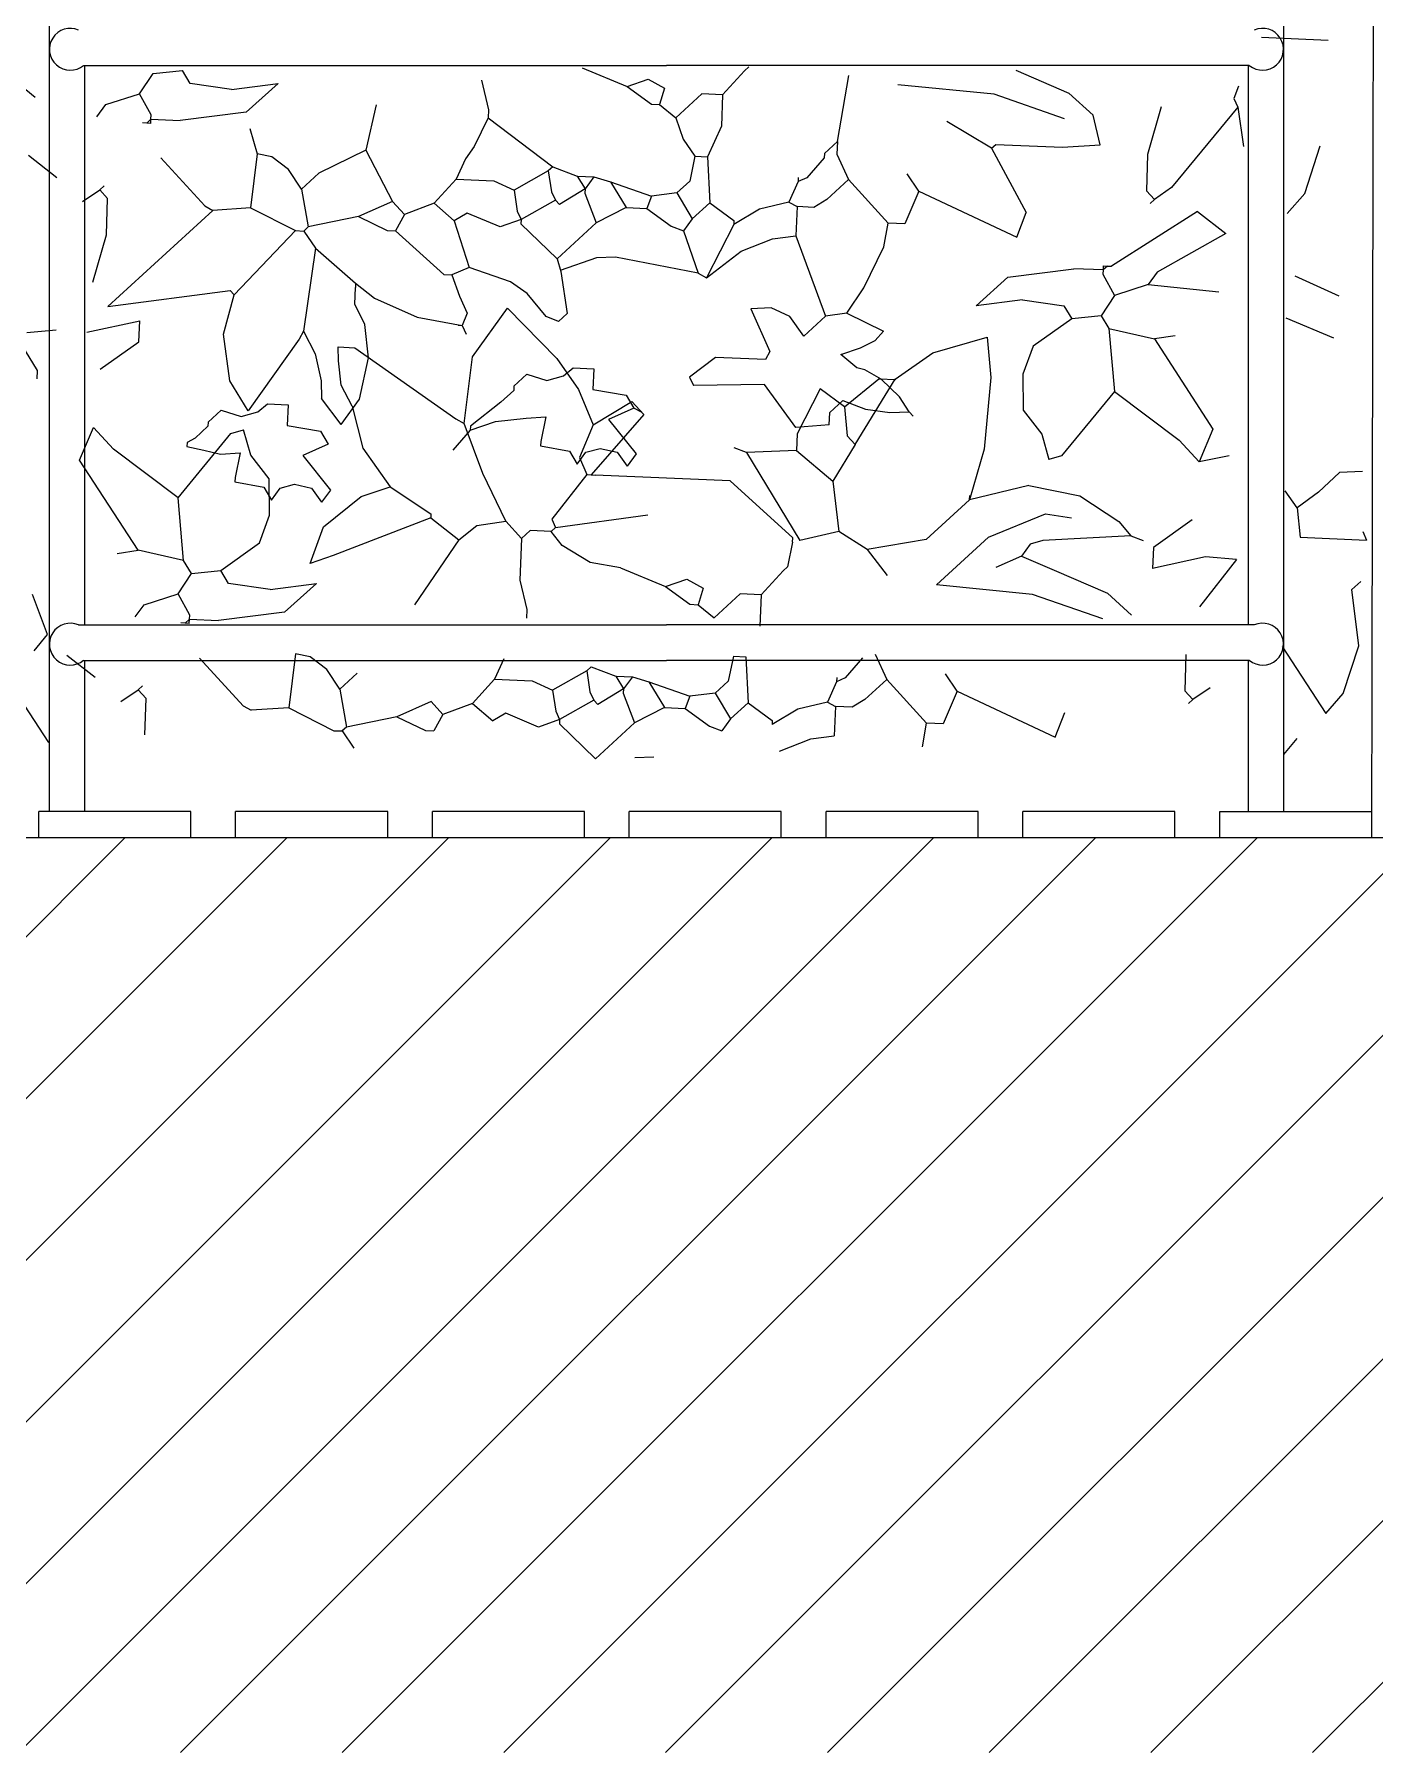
# Model space of a CAD drawing. Header units: centimetres. Extents: x 5667 to 17750, y 274 to 6203.
# Drawn here: x 10869.4 to 10971.9, y 5570 to 5701.5 of the extents above; entities that cross this region are included whole.
import ezdxf

# ---------------------------------------------------------------- set-up
doc = ezdxf.new("R2010")
doc.units = ezdxf.units.CM
doc.header["$MEASUREMENT"] = 0
for name, color, linetype, lineweight in [('A-FURN', 8, 'Continuous', 9), ('A-WALL-FULL', 7, 'Continuous', 20), ('G-HEDGE', 104, 'Continuous', 9)]:
    doc.layers.add(name, color=color, linetype=linetype, lineweight=lineweight)

msp = doc.modelspace()

# ---------------------------------------------------------------- linework, layer by layer
at = {"layer": 'A-FURN'}
for p, q in [((10870.51, 5792.31), (10870.51, 5641.99)), ((10964.95, 5792.31), (10964.95, 5641.99)), ((10873.14, 5699.08), (10917.73, 5699.08)), ((10873.21, 5699.08), (10873.21, 5656.27)), ((10962.32, 5699.08), (10917.73, 5699.08)), ((10962.25, 5699.08), (10962.25, 5656.27)), ((10872.75, 5656.27), (10917.73, 5656.27)), ((10962.71, 5656.27), (10917.73, 5656.27)), ((10873.14, 5653.56), (10917.73, 5653.56)), ((10873.21, 5653.56), (10873.21, 5641.99)), ((10962.32, 5653.56), (10917.73, 5653.56)), ((10962.25, 5653.56), (10962.25, 5641.99)), ((10881.34, 5641.99), (10869.71, 5641.99)), ((10869.71, 5639.99), (10869.71, 5641.99)), ((10873.21, 5641.99), (10870.51, 5641.99)), ((10881.34, 5639.99), (10881.34, 5641.99)), ((10896.4, 5641.99), (10884.76, 5641.99)), ((10884.76, 5639.99), (10884.76, 5641.99)), ((10896.4, 5639.99), (10896.4, 5641.99)), ((10911.46, 5641.99), (10899.82, 5641.99)), ((10899.82, 5639.99), (10899.82, 5641.99)), ((10911.46, 5639.99), (10911.46, 5641.99)), ((10926.52, 5641.99), (10914.88, 5641.99)), ((10914.88, 5639.99), (10914.88, 5641.99)), ((10926.52, 5639.99), (10926.52, 5641.99)), ((10941.58, 5641.99), (10929.94, 5641.99)), ((10929.94, 5639.99), (10929.94, 5641.99)), ((10941.58, 5639.99), (10941.58, 5641.99)), ((10956.63, 5641.99), (10945, 5641.99)), ((10945, 5639.99), (10945, 5641.99)), ((10956.63, 5639.99), (10956.63, 5641.99)), ((10960.06, 5639.99), (10960.06, 5641.99)), ((10960.06, 5641.99), (10971.7, 5641.99)), ((10962.25, 5641.99), (10964.95, 5641.99)), ((10881.34, 5639.99), (10869.71, 5639.99)), ((10896.4, 5639.99), (10884.76, 5639.99)), ((10911.46, 5639.99), (10899.82, 5639.99)), ((10926.52, 5639.99), (10914.88, 5639.99)), ((10941.58, 5639.99), (10929.94, 5639.99)), ((10956.63, 5639.99), (10945, 5639.99)), ((10971.69, 5639.99), (10960.06, 5639.99))]:
    msp.add_line(p, q, dxfattribs=at)
for centre, start, end in [((10872.12, 5700.32), 66.7709, 309.3571), ((10963.34, 5700.32), 230.6429, 113.2291), ((10872.12, 5654.8), 66.7709, 309.3571), ((10963.34, 5654.8), 230.6429, 113.2291)]:
    msp.add_arc(centre, 1.6, start, end, dxfattribs=at)
at = {"layer": 'A-WALL-FULL'}
for p, q in [((10971.69, 5639.99), (10972.18, 5864.99)), ((10985.69, 5639.99), (10676.69, 5639.99)), ((10971.69, 5639.99), (10971.69, 5639.99))]:
    msp.add_line(p, q, dxfattribs=at)
at = {"layer": 'A-WALL-FULL', "color": 0, "linetype": 'Continuous'}
for p, q in [((10806.3, 5569.99), (10876.3, 5639.99)), ((10818.68, 5569.99), (10888.68, 5639.99)), ((10831.05, 5569.99), (10901.05, 5639.99)), ((10843.42, 5569.99), (10913.42, 5639.99)), ((10855.8, 5569.99), (10925.8, 5639.99)), ((10868.17, 5569.99), (10938.17, 5639.99)), ((10880.55, 5569.99), (10950.55, 5639.99)), ((10892.92, 5569.99), (10962.92, 5639.99)), ((10905.3, 5569.99), (10975.3, 5639.99)), ((10917.67, 5569.99), (10987.67, 5639.99)), ((10930.05, 5569.99), (11000.05, 5639.99)), ((10942.42, 5569.99), (11012.42, 5639.99)), ((10954.79, 5569.99), (11024.79, 5639.99)), ((10967.17, 5569.99), (11037.17, 5639.99))]:
    msp.add_line(p, q, dxfattribs=at)
at = {"layer": 'G-HEDGE'}
for p, q in [((10963.27, 5701.24), (10968.37, 5701.02)), ((10869.43, 5696.63), (10865.73, 5699.66)), ((10877.42, 5696.92), (10878.45, 5698.47)), ((10878.45, 5698.47), (10880.69, 5698.69)), ((10881.29, 5697.71), (10880.69, 5698.69)), ((10911.27, 5698.89), (10914.72, 5697.47)), ((10914.72, 5697.47), (10916.34, 5698.03)), ((10916.34, 5698.03), (10917.59, 5697.34)), ((10923.71, 5698.67), (10922.03, 5696.83)), ((10924.04, 5698.97), (10923.71, 5698.67)), ((10930.82, 5693.25), (10931.68, 5698.32)), ((10944.46, 5698.72), (10948.53, 5696.95)), ((10874.83, 5696.08), (10877.42, 5696.92)), ((10878.31, 5695.29), (10877.42, 5696.92)), ((10884.46, 5697.25), (10881.29, 5697.71)), ((10884.46, 5697.25), (10888.01, 5697.71)), ((10888.01, 5697.71), (10885.57, 5695.51)), ((10903.57, 5697.95), (10904.11, 5695.69)), ((10914.72, 5697.47), (10916.58, 5696.11)), ((10917.59, 5697.34), (10917.21, 5696.08)), ((10920.44, 5696.9), (10918.45, 5695.07)), ((10922.03, 5696.83), (10920.44, 5696.9)), ((10922.03, 5696.83), (10921.94, 5694.43)), ((10942.81, 5696.87), (10935.44, 5697.6)), ((10948.18, 5695), (10942.81, 5696.87)), ((10948.53, 5696.95), (10950.38, 5695.27)), ((10961.51, 5697.49), (10961.15, 5696.54)), ((10874.15, 5695.15), (10874.83, 5696.08)), ((10885.57, 5695.51), (10880.52, 5694.87)), ((10895.51, 5696.07), (10894.72, 5692.59)), ((10904.11, 5695.69), (10904.08, 5695.06)), ((10916.58, 5696.11), (10917.21, 5696.08)), ((10917.21, 5696.08), (10918.45, 5695.07)), ((10955.58, 5695.91), (10954.54, 5692.27)), ((10961.44, 5695.89), (10956.38, 5689.73)), ((10961.15, 5696.54), (10961.44, 5695.89)), ((10961.44, 5695.89), (10961.89, 5692.87)), ((10877.96, 5694.66), (10877.64, 5694.68)), ((10877.96, 5694.66), (10878.29, 5694.97)), ((10878.28, 5694.65), (10877.96, 5694.66)), ((10878.28, 5694.65), (10878.29, 5694.97)), ((10878.29, 5694.97), (10878.31, 5695.29)), ((10878.29, 5694.97), (10880.52, 5694.87)), ((10885.85, 5694.26), (10886.41, 5692.32)), ((10904.08, 5695.06), (10903.03, 5692.87)), ((10904.08, 5695.06), (10909.03, 5691.33)), ((10918.45, 5695.07), (10919.01, 5693.45)), ((10921.94, 5694.43), (10920.87, 5692.09)), ((10942.61, 5692.74), (10939.18, 5694.8)), ((10950.92, 5693.01), (10950.38, 5695.27)), ((10903.03, 5692.87), (10902.35, 5691.94)), ((10919.01, 5693.45), (10919.91, 5692.13)), ((10930.82, 5693.25), (10929.82, 5692.34)), ((10930.82, 5693.25), (10930.77, 5692.3)), ((10942.61, 5692.74), (10942.94, 5693.04)), ((10942.61, 5692.74), (10945.26, 5687.83)), ((10942.94, 5693.04), (10948.03, 5692.82)), ((10948.03, 5692.82), (10950.92, 5693.01)), ((10966.58, 5689.28), (10967.76, 5692.92)), ((10871.08, 5690.49), (10868.91, 5692.18)), ((10879.05, 5692), (10882.4, 5688.34)), ((10886.41, 5692.32), (10885.91, 5688.19)), ((10887.53, 5692.09), (10886.41, 5692.32)), ((10888.81, 5691.12), (10887.53, 5692.09)), ((10894.72, 5692.59), (10891.13, 5690.83)), ((10894.72, 5692.59), (10896.78, 5688.67)), ((10902.35, 5691.94), (10901.64, 5690.37)), ((10919.91, 5692.13), (10919.51, 5690.23)), ((10919.91, 5692.13), (10920.87, 5692.09)), ((10920.87, 5692.09), (10921.04, 5688.57)), ((10929.8, 5692.02), (10928.46, 5690.48)), ((10929.82, 5692.34), (10929.8, 5692.02)), ((10930.77, 5692.3), (10931.65, 5690.34)), ((10954.54, 5692.27), (10954.46, 5689.49)), ((10889.8, 5689.61), (10888.81, 5691.12)), ((10891.13, 5690.83), (10889.8, 5689.61)), ((10901.64, 5690.37), (10899.97, 5688.53)), ((10901.64, 5690.37), (10904.51, 5690.25)), ((10904.51, 5690.25), (10906.08, 5689.54)), ((10908.69, 5691.02), (10906.08, 5689.54)), ((10909.03, 5691.33), (10908.69, 5691.02)), ((10908.69, 5691.02), (10908.94, 5689.42)), ((10909.03, 5691.33), (10910.91, 5690.61)), ((10910.91, 5690.61), (10911.51, 5689.63)), ((10910.91, 5690.61), (10912.18, 5690.55)), ((10912.18, 5690.55), (10911.51, 5689.63)), ((10912.18, 5690.55), (10913.44, 5690.18)), ((10913.44, 5690.18), (10916.59, 5689.09)), ((10913.44, 5690.18), (10914.64, 5688.21)), ((10919.51, 5690.23), (10918.52, 5689.32)), ((10927.81, 5690.19), (10927.1, 5688.63)), ((10927.82, 5690.51), (10927.81, 5690.19)), ((10928.46, 5690.48), (10927.81, 5690.19)), ((10931.65, 5690.34), (10929.99, 5688.82)), ((10931.65, 5690.34), (10934.69, 5687.02)), ((10937.04, 5689.47), (10936.14, 5690.79)), ((10873.05, 5688.67), (10874.37, 5689.57)), ((10874.37, 5689.57), (10874.7, 5689.87)), ((10874.97, 5688.9), (10874.37, 5689.57)), ((10874.89, 5686.13), (10874.97, 5688.9)), ((10889.8, 5689.61), (10890.31, 5686.72)), ((10906.08, 5689.54), (10906.32, 5687.94)), ((10909.23, 5688.77), (10906.62, 5687.28)), ((10908.94, 5689.42), (10909.23, 5688.77)), ((10909.54, 5688.43), (10909.23, 5688.77)), ((10911.51, 5689.63), (10909.54, 5688.43)), ((10911.51, 5689.63), (10911.49, 5689.31)), ((10911.49, 5689.31), (10912.35, 5687.03)), ((10916.59, 5689.09), (10916.23, 5688.14)), ((10918.52, 5689.32), (10916.59, 5689.09)), ((10918.52, 5689.32), (10919.71, 5687.35)), ((10929.99, 5688.82), (10929, 5688.22)), ((10937.04, 5689.47), (10935.97, 5686.96)), ((10937.04, 5689.47), (10944.54, 5685.95)), ((10954.46, 5689.49), (10955.07, 5688.83)), ((10955.07, 5688.83), (10954.73, 5688.52)), ((10956.38, 5689.73), (10955.07, 5688.83)), ((10965.23, 5687.75), (10966.58, 5689.28)), ((10883.03, 5687.99), (10875, 5680.64)), ((10882.4, 5688.34), (10883.03, 5687.99)), ((10885.91, 5688.19), (10883.03, 5687.99)), ((10885.91, 5688.19), (10889.34, 5686.44)), ((10894.18, 5687.51), (10890.31, 5686.72)), ((10896.78, 5688.67), (10894.18, 5687.51)), ((10894.18, 5687.51), (10896.36, 5686.46)), ((10896.78, 5688.67), (10897.69, 5687.67)), ((10897.69, 5687.67), (10897, 5686.43)), ((10899.97, 5688.53), (10897.69, 5687.67)), ((10899.97, 5688.53), (10901.5, 5687.19)), ((10902.49, 5687.78), (10901.5, 5687.19)), ((10905, 5686.72), (10902.49, 5687.78)), ((10906.32, 5687.94), (10906.62, 5687.28)), ((10914.64, 5688.21), (10912.35, 5687.03)), ((10914.64, 5688.21), (10916.23, 5688.14)), ((10916.23, 5688.14), (10918.09, 5686.78)), ((10921.04, 5688.57), (10919.71, 5687.35)), ((10921.04, 5688.57), (10922.89, 5687.21)), ((10924.85, 5688.09), (10922.88, 5686.9)), ((10927.1, 5688.63), (10924.85, 5688.09)), ((10927.1, 5688.63), (10927.73, 5688.28)), ((10927.73, 5688.28), (10927.63, 5686.05)), ((10929, 5688.22), (10927.73, 5688.28)), ((10944.54, 5685.95), (10945.26, 5687.83)), ((10958.35, 5687.9), (10951.79, 5683.72)), ((10958.35, 5687.9), (10960.52, 5686.21)), ((10889.34, 5686.44), (10884.66, 5681.54)), ((10889.34, 5686.44), (10889.98, 5686.41)), ((10890.31, 5686.72), (10889.98, 5686.41)), ((10889.98, 5686.41), (10890.88, 5685.1)), ((10896.36, 5686.46), (10897, 5686.43)), ((10897, 5686.43), (10900.69, 5683.08)), ((10901.5, 5687.19), (10902.63, 5683.63)), ((10906.62, 5687.28), (10905, 5686.72)), ((10906.62, 5687.28), (10906.6, 5686.97)), ((10906.6, 5686.97), (10909.36, 5684.29)), ((10912.35, 5687.03), (10909.36, 5684.29)), ((10918.09, 5686.78), (10919.03, 5686.42)), ((10919.71, 5687.35), (10919.03, 5686.42)), ((10919.03, 5686.42), (10920.16, 5683.18)), ((10922.88, 5686.9), (10920.79, 5682.84)), ((10922.89, 5687.21), (10922.88, 5686.9)), ((10934.37, 5685.2), (10934.69, 5687.02)), ((10935.97, 5686.96), (10934.69, 5687.02)), ((10960.52, 5686.21), (10955.28, 5683.25)), ((10873.85, 5682.49), (10874.89, 5686.13)), ((10890.88, 5685.1), (10889.96, 5678.75)), ((10890.88, 5685.1), (10893.95, 5682.41)), ((10920.79, 5682.84), (10923.45, 5684.88)), ((10923.45, 5684.88), (10925.84, 5685.82)), ((10925.84, 5685.82), (10927.63, 5686.05)), ((10927.63, 5686.05), (10929.91, 5679.89)), ((10932.83, 5682.07), (10934.37, 5685.2)), ((10902.63, 5683.63), (10901.32, 5683.05)), ((10905.81, 5682.53), (10902.63, 5683.63)), ((10909.36, 5684.29), (10909.64, 5683.32)), ((10912.38, 5684.36), (10909.61, 5683.39)), ((10913.83, 5684.42), (10912.38, 5684.36)), ((10920.16, 5683.18), (10913.83, 5684.42)), ((10943.86, 5682.88), (10948.91, 5683.53)), ((10951.14, 5683.43), (10948.91, 5683.53)), ((10951.15, 5683.75), (10951.14, 5683.43)), ((10951.47, 5683.73), (10951.14, 5683.43)), ((10951.15, 5683.75), (10951.47, 5683.73)), ((10951.47, 5683.73), (10951.79, 5683.72)), ((10893.95, 5682.41), (10893.94, 5682.09)), ((10893.95, 5682.41), (10895.4, 5681.27)), ((10900.69, 5683.08), (10901.32, 5683.05)), ((10901.32, 5683.05), (10901.89, 5681.43)), ((10907.08, 5681.62), (10905.81, 5682.53)), ((10909.64, 5683.32), (10910.13, 5680.11)), ((10920.16, 5683.18), (10920.79, 5682.84)), ((10941.42, 5680.69), (10943.86, 5682.88)), ((10951.14, 5683.43), (10951.12, 5683.11)), ((10951.12, 5683.11), (10952.01, 5681.48)), ((10954.6, 5682.32), (10952.01, 5681.48)), ((10955.28, 5683.25), (10954.6, 5682.32)), ((10954.6, 5682.32), (10960, 5681.77)), ((10969.21, 5681.42), (10965.84, 5682.96)), ((10875, 5680.64), (10884.35, 5681.87)), ((10883.83, 5678.52), (10884.66, 5681.54)), ((10884.35, 5681.87), (10884.66, 5681.54)), ((10893.88, 5680.82), (10893.94, 5682.09)), ((10895.4, 5681.27), (10898.66, 5679.82)), ((10901.89, 5681.43), (10902.47, 5680.12)), ((10908.53, 5679.86), (10907.08, 5681.62)), ((10931.52, 5680.13), (10932.83, 5682.07)), ((10944.97, 5681.14), (10941.42, 5680.69)), ((10944.97, 5681.14), (10948.14, 5680.69)), ((10952.01, 5681.48), (10950.98, 5679.92)), ((10894.65, 5679.25), (10893.88, 5680.82)), ((10898.66, 5679.82), (10902.11, 5679.18)), ((10902.47, 5680.12), (10902.11, 5679.18)), ((10902.9, 5676.79), (10905.56, 5680.51)), ((10905.56, 5680.51), (10909.35, 5676.66)), ((10909.47, 5679.5), (10908.53, 5679.86)), ((10910.13, 5680.11), (10909.47, 5679.5)), ((10925.73, 5680.54), (10924.19, 5680.45)), ((10924.19, 5680.45), (10925.65, 5677.2)), ((10927.16, 5679.86), (10925.73, 5680.54)), ((10928.25, 5678.36), (10927.16, 5679.86)), ((10929.91, 5679.89), (10928.25, 5678.36)), ((10931.52, 5680.13), (10929.91, 5679.89)), ((10931.52, 5680.13), (10934.33, 5678.74)), ((10948.74, 5679.7), (10945.78, 5677.6)), ((10948.14, 5680.69), (10948.74, 5679.7)), ((10950.98, 5679.92), (10948.74, 5679.7)), ((10950.98, 5679.92), (10951.58, 5678.94)), ((10965.12, 5679.77), (10968.76, 5678.25)), ((10868.78, 5678.64), (10871.03, 5678.86)), ((10873.39, 5678.67), (10877.44, 5679.54)), ((10877.37, 5677.94), (10877.44, 5679.54)), ((10884.33, 5674.96), (10883.83, 5678.52)), ((10889.96, 5678.75), (10889.62, 5678.13)), ((10889.96, 5678.75), (10890.85, 5677.01)), ((10894.93, 5676.72), (10894.65, 5679.25)), ((10901.79, 5679.2), (10902.11, 5679.18)), ((10902.11, 5679.18), (10902.4, 5678.53)), ((10933.71, 5678.04), (10934.33, 5678.74)), ((10938.1, 5677.1), (10942.26, 5678.3)), ((10942.26, 5678.3), (10942.56, 5675.21)), ((10951.58, 5678.94), (10955.06, 5678.15)), ((10951.58, 5678.94), (10952.01, 5674.13)), ((10956.66, 5678.4), (10955.06, 5678.15)), ((10869.61, 5675.73), (10868.42, 5677.7)), ((10874.41, 5675.84), (10877.37, 5677.94)), ((10889.62, 5678.13), (10885.73, 5672.66)), ((10890.85, 5677.01), (10891.3, 5674.94)), ((10892.6, 5677.54), (10893.88, 5677.48)), ((10892.63, 5676.47), (10892.6, 5677.54)), ((10893.88, 5677.48), (10901.62, 5672.04)), ((10925.65, 5677.2), (10925.3, 5676.57)), ((10931.06, 5676.96), (10932.57, 5677.48)), ((10932.3, 5675.95), (10931.06, 5676.96)), ((10932.57, 5677.48), (10933.71, 5678.04)), ((10935.23, 5675.07), (10938.1, 5677.1)), ((10945.78, 5677.6), (10945, 5675.46)), ((10955.06, 5678.15), (10959.54, 5671.25)), ((10869.58, 5675.09), (10869.61, 5675.73)), ((10892.84, 5674.62), (10892.63, 5676.47)), ((10894.24, 5673.55), (10894.93, 5676.72)), ((10902.24, 5671.69), (10902.9, 5676.79)), ((10909.35, 5676.66), (10911, 5674.29)), ((10909.86, 5675.33), (10910.59, 5675.94)), ((10910.59, 5675.94), (10912.18, 5675.87)), ((10912.18, 5675.87), (10912.11, 5674.28)), ((10921.48, 5676.74), (10919.5, 5675.23)), ((10925.3, 5676.57), (10921.48, 5676.74)), ((10932.91, 5675.8), (10932.3, 5675.95)), ((10934.17, 5675.07), (10932.91, 5675.8)), ((10885.73, 5672.66), (10884.33, 5674.96)), ((10891.3, 5674.94), (10891.33, 5673.59)), ((10893.68, 5673.02), (10892.84, 5674.62)), ((10906.06, 5674.54), (10906.05, 5674.22)), ((10906.39, 5674.85), (10906.06, 5674.54)), ((10906.39, 5674.85), (10907.06, 5675.46)), ((10907.06, 5675.46), (10908.59, 5674.98)), ((10908.59, 5674.98), (10909.86, 5675.33)), ((10919.5, 5675.23), (10919.79, 5674.58)), ((10925.22, 5674.66), (10919.79, 5674.58)), ((10927.63, 5671.37), (10925.22, 5674.66)), ((10929.49, 5674.33), (10927.74, 5670.9)), ((10931.35, 5672.97), (10929.49, 5674.33)), ((10931.35, 5672.97), (10933.99, 5675.09)), ((10932.18, 5670.07), (10935.23, 5675.07)), ((10933.99, 5675.09), (10935.27, 5675.04)), ((10935.57, 5673.72), (10934.17, 5675.07)), ((10942.56, 5675.21), (10942.03, 5669.71)), ((10945, 5675.46), (10945.03, 5672.7)), ((10886.47, 5672.58), (10887.2, 5673.19)), ((10887.2, 5673.19), (10888.79, 5673.12)), ((10888.79, 5673.12), (10888.72, 5671.53)), ((10892.84, 5671.61), (10891.33, 5673.59)), ((10892.84, 5671.61), (10894.24, 5673.55)), ((10893.68, 5673.02), (10894.5, 5669.79)), ((10905.05, 5673.31), (10902.73, 5671.49)), ((10906.05, 5674.22), (10905.05, 5673.31)), ((10911, 5674.29), (10912.13, 5671.58)), ((10912.11, 5674.28), (10914.65, 5673.85)), ((10912.13, 5671.58), (10915.08, 5673.36)), ((10914.65, 5673.85), (10915.24, 5672.86)), ((10915.08, 5673.36), (10916, 5672.37)), ((10930.23, 5672.53), (10931.23, 5673.44)), ((10931.23, 5673.44), (10932.95, 5672.79)), ((10936.3, 5672.58), (10935.57, 5673.72)), ((10952.01, 5674.13), (10947.96, 5669.2)), ((10952.01, 5674.13), (10956.95, 5670.41)), ((10882.67, 5671.79), (10882.65, 5671.47)), ((10883, 5672.09), (10882.67, 5671.79)), ((10883, 5672.09), (10883.67, 5672.7)), ((10883.67, 5672.7), (10885.2, 5672.23)), ((10885.2, 5672.23), (10886.47, 5672.58)), ((10901.62, 5672.04), (10902.24, 5671.69)), ((10903.69, 5667.85), (10902.24, 5671.69)), ((10902.72, 5671.17), (10904.64, 5671.84)), ((10904.64, 5671.84), (10906.99, 5672.08)), ((10906.99, 5672.08), (10908.51, 5672.2)), ((10908.51, 5672.2), (10908.11, 5670.3)), ((10916, 5672.37), (10911.97, 5667.75)), ((10915.24, 5672.86), (10913.29, 5671.99)), ((10913.29, 5671.99), (10915.41, 5669.35)), ((10915.87, 5672.52), (10915.24, 5672.86)), ((10930.19, 5671.57), (10930.23, 5672.53)), ((10931.35, 5672.97), (10931.57, 5670.73)), ((10932.95, 5672.79), (10934.82, 5672.53)), ((10934.82, 5672.53), (10936.3, 5672.58)), ((10936.3, 5672.58), (10936.6, 5672.25)), ((10945.03, 5672.7), (10946.44, 5670.87)), ((10872.82, 5668.89), (10873.89, 5671.39)), ((10875.41, 5669.73), (10873.89, 5671.39)), ((10880.36, 5666), (10884.41, 5670.93)), ((10881.66, 5670.56), (10881.05, 5670.24)), ((10882.65, 5671.47), (10881.66, 5670.56)), ((10884.41, 5670.93), (10885.38, 5671.21)), ((10885.93, 5669.27), (10885.38, 5671.21)), ((10888.72, 5671.53), (10891.26, 5671.1)), ((10891.26, 5671.1), (10891.85, 5670.11)), ((10902.72, 5671.17), (10901.38, 5669.64)), ((10902.73, 5671.49), (10902.72, 5671.17)), ((10912.13, 5671.58), (10911.07, 5669.07)), ((10930.19, 5671.57), (10927.63, 5671.37)), ((10927.74, 5670.9), (10927.69, 5669.62)), ((10931.57, 5670.73), (10932.18, 5670.07)), ((10946.44, 5670.87), (10946.99, 5668.93)), ((10956.95, 5670.41), (10958.48, 5668.74)), ((10959.54, 5671.25), (10958.48, 5668.74)), ((10880.36, 5666), (10875.41, 5669.73)), ((10881.05, 5670.24), (10881.04, 5669.92)), ((10881.04, 5669.92), (10882.34, 5669.64)), ((10882.34, 5669.64), (10883.6, 5669.33)), ((10883.6, 5669.33), (10885.12, 5669.45)), ((10885.12, 5669.45), (10884.72, 5667.55)), ((10887.34, 5667.44), (10885.93, 5669.27)), ((10891.85, 5670.11), (10889.9, 5669.24)), ((10889.9, 5669.24), (10892.02, 5666.59)), ((10894.5, 5669.79), (10896.6, 5666.83)), ((10908.11, 5670.3), (10908.1, 5669.98)), ((10908.1, 5669.98), (10910.31, 5669.57)), ((10910.31, 5669.57), (10910.91, 5668.58)), ((10910.91, 5668.58), (10911.57, 5669.48)), ((10911.07, 5669.07), (10911.65, 5667.77)), ((10911.57, 5669.48), (10912.67, 5669.78)), ((10912.67, 5669.78), (10913.97, 5669.49)), ((10913.97, 5669.49), (10914.73, 5668.42)), ((10915.41, 5669.35), (10914.73, 5668.42)), ((10923.85, 5669.47), (10922.91, 5669.83)), ((10927.69, 5669.62), (10923.85, 5669.47)), ((10923.85, 5669.47), (10927.93, 5662.74)), ((10927.69, 5669.62), (10930.46, 5667.27)), ((10932.18, 5670.07), (10930.46, 5667.27)), ((10942.03, 5669.71), (10940.93, 5665.85)), ((10947.96, 5669.2), (10946.99, 5668.93)), ((10960.78, 5669.22), (10958.48, 5668.74)), ((10877.31, 5661.99), (10872.82, 5668.89)), ((10905.43, 5664.21), (10903.69, 5667.85)), ((10911.65, 5667.77), (10908.95, 5664.37)), ((10911.65, 5667.77), (10911.97, 5667.75)), ((10911.97, 5667.75), (10912.28, 5667.74)), ((10922.61, 5667.29), (10912.28, 5667.74)), ((10969.22, 5667.93), (10967.63, 5666.43)), ((10970.99, 5668.01), (10969.22, 5667.93)), ((10884.72, 5667.55), (10884.7, 5667.23)), ((10884.7, 5667.23), (10886.92, 5666.82)), ((10886.92, 5666.82), (10887.52, 5665.83)), ((10887.37, 5664.68), (10887.34, 5667.44)), ((10887.52, 5665.83), (10888.18, 5666.73)), ((10888.18, 5666.73), (10889.28, 5667.03)), ((10889.28, 5667.03), (10890.58, 5666.74)), ((10890.58, 5666.74), (10891.34, 5665.67)), ((10892.02, 5666.59), (10891.34, 5665.67)), ((10894.38, 5666.1), (10896.6, 5666.83)), ((10896.6, 5666.83), (10899.71, 5664.78)), ((10927.4, 5662.93), (10922.61, 5667.29)), ((10930.46, 5667.27), (10930.93, 5663.42)), ((10945.45, 5666.93), (10940.93, 5665.85)), ((10945.45, 5666.93), (10949.35, 5666.16)), ((10965.98, 5665.22), (10965.08, 5666.54)), ((10967.63, 5666.43), (10965.98, 5665.22)), ((10880.79, 5661.2), (10880.36, 5666)), ((10891.49, 5663.77), (10894.38, 5666.1)), ((10940.93, 5665.85), (10937.61, 5662.81)), ((10940.93, 5665.85), (10940.94, 5666.17)), ((10949.35, 5666.16), (10952.34, 5664.19)), ((10965.98, 5665.22), (10966.21, 5662.98)), ((10886.59, 5662.54), (10887.37, 5664.68)), ((10899.69, 5664.46), (10892.23, 5661.59)), ((10899.71, 5664.78), (10899.69, 5664.46)), ((10899.69, 5664.46), (10901.85, 5662.77)), ((10901.85, 5662.77), (10903.22, 5663.88)), ((10903.22, 5663.88), (10905.43, 5664.21)), ((10905.43, 5664.21), (10906.65, 5662.88)), ((10908.95, 5664.37), (10909.24, 5663.72)), ((10909.24, 5663.72), (10916.3, 5664.69)), ((10942.37, 5662.98), (10946.73, 5664.76)), ((10946.73, 5664.76), (10948.73, 5664.47)), ((10952.34, 5664.19), (10953.26, 5663.08)), ((10957.96, 5664.3), (10955, 5662.19)), ((10883.63, 5660.43), (10886.59, 5662.54)), ((10890.47, 5660.98), (10891.49, 5663.77)), ((10901.85, 5662.77), (10898.44, 5657.81)), ((10906.65, 5662.88), (10906.51, 5659.69)), ((10907.31, 5663.49), (10906.65, 5662.88)), ((10908.9, 5663.42), (10907.31, 5663.49)), ((10909.24, 5663.72), (10908.9, 5663.42)), ((10909.75, 5662.36), (10908.9, 5663.42)), ((10927.38, 5662.61), (10926.98, 5660.72)), ((10927.38, 5662.61), (10927.4, 5662.93)), ((10930.93, 5663.42), (10927.93, 5662.74)), ((10933.1, 5662.04), (10930.93, 5663.42)), ((10937.61, 5662.81), (10933.1, 5662.04)), ((10938.38, 5659.34), (10942.37, 5662.98)), ((10946.54, 5662.74), (10945.57, 5662.46)), ((10953.26, 5663.08), (10946.54, 5662.74)), ((10953.26, 5663.08), (10954.2, 5662.72)), ((10966.21, 5662.98), (10971.3, 5662.76)), ((10971.01, 5663.41), (10971.3, 5662.76)), ((10875.7, 5661.74), (10877.31, 5661.99)), ((10880.79, 5661.2), (10877.31, 5661.99)), ((10881.38, 5660.21), (10880.79, 5661.2)), ((10892.23, 5661.59), (10890.47, 5660.98)), ((10911.89, 5661.04), (10909.75, 5662.36)), ((10933.1, 5662.04), (10934.61, 5660.06)), ((10944.89, 5661.53), (10942.94, 5660.66)), ((10945.57, 5662.46), (10944.89, 5661.53)), ((10944.89, 5661.53), (10947.4, 5660.46)), ((10955, 5662.19), (10954.93, 5660.6)), ((10958.97, 5661.47), (10954.93, 5660.6)), ((10961.34, 5661.28), (10958.52, 5657.65)), ((10961.34, 5661.28), (10958.97, 5661.47)), ((10880.36, 5658.66), (10881.38, 5660.21)), ((10881.38, 5660.21), (10883.63, 5660.43)), ((10884.22, 5659.45), (10883.63, 5660.43)), ((10914.21, 5660.63), (10911.89, 5661.04)), ((10914.21, 5660.63), (10917.66, 5659.21)), ((10926.65, 5660.41), (10924.97, 5658.57)), ((10926.98, 5660.72), (10926.65, 5660.41)), ((10947.4, 5660.46), (10951.47, 5658.69)), ((10870.36, 5655.53), (10869.23, 5658.59)), ((10877.77, 5657.82), (10880.36, 5658.66)), ((10881.25, 5657.03), (10880.36, 5658.66)), ((10887.4, 5658.99), (10884.22, 5659.45)), ((10887.4, 5658.99), (10890.95, 5659.45)), ((10890.95, 5659.45), (10888.51, 5657.25)), ((10906.51, 5659.69), (10907.05, 5657.44)), ((10917.66, 5659.21), (10919.28, 5659.77)), ((10917.66, 5659.21), (10919.51, 5657.85)), ((10919.28, 5659.77), (10920.53, 5659.08)), ((10920.53, 5659.08), (10920.15, 5657.82)), ((10923.38, 5658.64), (10921.38, 5656.81)), ((10924.97, 5658.57), (10923.38, 5658.64)), ((10924.97, 5658.57), (10924.87, 5656.18)), ((10945.75, 5658.61), (10938.38, 5659.34)), ((10951.12, 5656.74), (10945.75, 5658.61)), ((10951.47, 5658.69), (10953.31, 5657.01)), ((10970.85, 5659.59), (10970.18, 5658.98)), ((10970.7, 5654.66), (10970.18, 5658.98)), ((10877.09, 5656.89), (10877.77, 5657.82)), ((10888.51, 5657.25), (10883.46, 5656.61)), ((10907.05, 5657.44), (10907.02, 5656.8)), ((10919.51, 5657.85), (10920.15, 5657.82)), ((10920.15, 5657.82), (10921.38, 5656.81)), ((10880.9, 5656.4), (10880.58, 5656.42)), ((10880.9, 5656.4), (10881.23, 5656.71)), ((10881.22, 5656.39), (10880.9, 5656.4)), ((10881.22, 5656.39), (10881.23, 5656.71)), ((10881.23, 5656.71), (10881.25, 5657.03)), ((10881.23, 5656.71), (10883.46, 5656.61)), ((10869.35, 5654.3), (10870.36, 5655.53)), ((10964.83, 5654.61), (10968.17, 5649.49)), ((10969.51, 5651.03), (10970.7, 5654.66)), ((10874.01, 5652.24), (10871.85, 5653.92)), ((10881.99, 5653.74), (10885.34, 5650.08)), ((10889.34, 5654.06), (10888.84, 5649.93)), ((10890.47, 5653.84), (10889.34, 5654.06)), ((10891.75, 5652.86), (10890.47, 5653.84)), ((10905.29, 5653.68), (10904.58, 5652.12)), ((10922.85, 5653.87), (10922.45, 5651.98)), ((10922.85, 5653.87), (10923.81, 5653.83)), ((10923.81, 5653.83), (10923.97, 5650.31)), ((10932.74, 5653.76), (10931.4, 5652.22)), ((10933.71, 5654.04), (10934.58, 5652.09)), ((10957.48, 5654.01), (10957.39, 5651.23)), ((10870.47, 5647.27), (10867.14, 5652.39)), ((10892.74, 5651.36), (10891.75, 5652.86)), ((10894.07, 5652.57), (10892.74, 5651.36)), ((10904.58, 5652.12), (10902.9, 5650.27)), ((10904.58, 5652.12), (10907.45, 5651.99)), ((10907.45, 5651.99), (10909.01, 5651.28)), ((10911.63, 5652.77), (10909.01, 5651.28)), ((10911.96, 5653.07), (10911.63, 5652.77)), ((10911.63, 5652.77), (10911.88, 5651.16)), ((10911.96, 5653.07), (10913.85, 5652.35)), ((10913.85, 5652.35), (10914.44, 5651.37)), ((10913.85, 5652.35), (10915.12, 5652.29)), ((10915.12, 5652.29), (10914.44, 5651.37)), ((10915.12, 5652.29), (10916.38, 5651.92)), ((10922.45, 5651.98), (10921.45, 5651.06)), ((10930.76, 5652.25), (10930.75, 5651.93)), ((10931.4, 5652.22), (10930.75, 5651.93)), ((10934.58, 5652.09), (10932.92, 5650.56)), ((10934.58, 5652.09), (10937.63, 5648.76)), ((10939.97, 5651.21), (10939.07, 5652.53)), ((10875.99, 5650.41), (10877.3, 5651.31)), ((10877.3, 5651.31), (10877.63, 5651.61)), ((10877.91, 5650.64), (10877.3, 5651.31)), ((10877.83, 5647.87), (10877.91, 5650.64)), ((10892.74, 5651.36), (10893.25, 5648.46)), ((10909.01, 5651.28), (10909.26, 5649.68)), ((10911.88, 5651.16), (10912.17, 5650.51)), ((10914.44, 5651.37), (10912.48, 5650.18)), ((10914.44, 5651.37), (10914.43, 5651.05)), ((10914.43, 5651.05), (10915.29, 5648.78)), ((10916.38, 5651.92), (10919.53, 5650.83)), ((10916.38, 5651.92), (10917.57, 5649.95)), ((10919.53, 5650.83), (10919.17, 5649.88)), ((10921.45, 5651.06), (10919.53, 5650.83)), ((10921.45, 5651.06), (10922.64, 5649.09)), ((10930.75, 5651.93), (10930.04, 5650.37)), ((10939.97, 5651.21), (10938.91, 5648.7)), ((10939.97, 5651.21), (10947.48, 5647.69)), ((10957.39, 5651.23), (10958, 5650.57)), ((10959.32, 5651.47), (10958, 5650.57)), ((10968.17, 5649.49), (10969.51, 5651.03)), ((10885.34, 5650.08), (10885.96, 5649.74)), ((10888.84, 5649.93), (10885.96, 5649.74)), ((10888.84, 5649.93), (10892.28, 5648.18)), ((10899.72, 5650.41), (10897.11, 5649.25)), ((10899.72, 5650.41), (10900.63, 5649.42)), ((10900.63, 5649.42), (10899.94, 5648.17)), ((10902.9, 5650.27), (10900.63, 5649.42)), ((10902.9, 5650.27), (10904.44, 5648.93)), ((10905.43, 5649.53), (10904.44, 5648.93)), ((10907.93, 5648.46), (10905.43, 5649.53)), ((10909.26, 5649.68), (10909.55, 5649.03)), ((10912.17, 5650.51), (10909.55, 5649.03)), ((10912.48, 5650.18), (10912.17, 5650.51)), ((10917.57, 5649.95), (10915.29, 5648.78)), ((10917.57, 5649.95), (10919.17, 5649.88)), ((10919.17, 5649.88), (10921.02, 5648.53)), ((10923.97, 5650.31), (10922.64, 5649.09)), ((10923.97, 5650.31), (10925.83, 5648.96)), ((10927.78, 5649.83), (10925.82, 5648.64)), ((10930.04, 5650.37), (10927.78, 5649.83)), ((10930.04, 5650.37), (10930.66, 5650.02)), ((10930.66, 5650.02), (10930.57, 5647.79)), ((10931.94, 5649.97), (10930.66, 5650.02)), ((10932.92, 5650.56), (10931.94, 5649.97)), ((10947.48, 5647.69), (10948.2, 5649.58)), ((10958, 5650.57), (10957.67, 5650.27)), ((10892.28, 5648.18), (10892.92, 5648.16)), ((10893.25, 5648.46), (10892.92, 5648.16)), ((10892.92, 5648.16), (10893.82, 5646.84)), ((10897.11, 5649.25), (10893.25, 5648.46)), ((10897.11, 5649.25), (10899.3, 5648.2)), ((10899.3, 5648.2), (10899.94, 5648.17)), ((10909.55, 5649.03), (10907.93, 5648.46)), ((10909.55, 5649.03), (10909.54, 5648.71)), ((10909.54, 5648.71), (10912.3, 5646.03)), ((10915.29, 5648.78), (10912.3, 5646.03)), ((10921.02, 5648.53), (10921.96, 5648.17)), ((10922.64, 5649.09), (10921.96, 5648.17)), ((10925.83, 5648.96), (10925.82, 5648.64)), ((10937.31, 5646.94), (10937.63, 5648.76)), ((10938.91, 5648.7), (10937.63, 5648.76)), ((10926.39, 5646.62), (10928.78, 5647.56)), ((10928.78, 5647.56), (10930.57, 5647.79)), ((10965.96, 5647.58), (10964.95, 5646.35)), ((10916.77, 5646.16), (10915.32, 5646.1))]:
    msp.add_line(p, q, dxfattribs=at)
msp.add_arc((10922.61, 5667.29), 0.0000399, 47.3475, 87.1505, dxfattribs=at)

doc.saveas('drawing.dxf')
